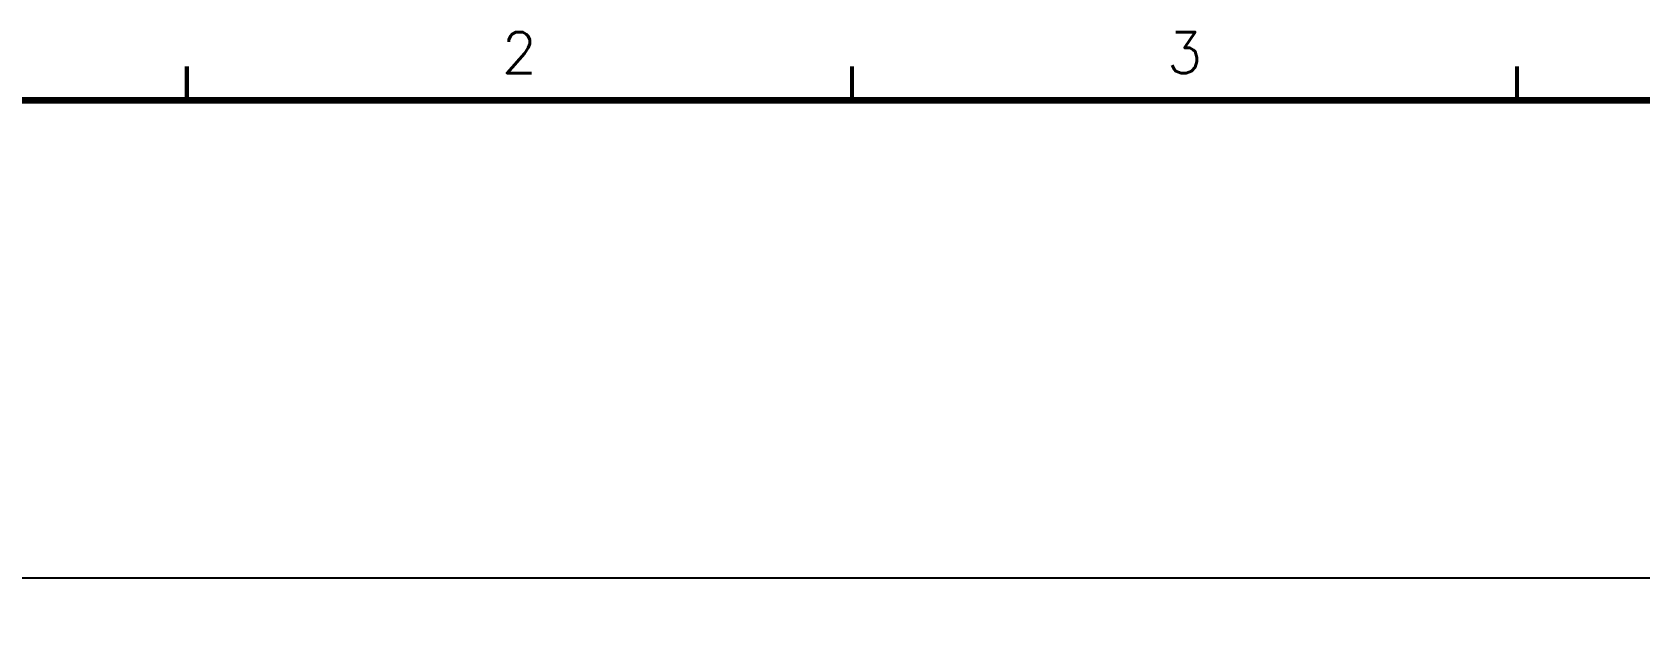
# Model space of a CAD drawing. Extents: x 295 to 953, y 10 to 290.
# Drawn here: x 529.4 to 647.2, y 245.5 to 290 of the extents above; entities that cross this region are included whole.
import ezdxf
from ezdxf.enums import TextEntityAlignment as Align

# ---------------------------------------------------------------- set-up
doc = ezdxf.new("R2010")
doc.units = 0
doc.header["$LTSCALE"] = 5
doc.header["$MEASUREMENT"] = 0
doc.layers.get('0').update_dxf_attribs({"linetype": 'CONTINUOUS', "lineweight": 25})
for name, color, linetype in [('BOTTOM_SILK_GBR', 5, 'CONTINUOUS'), ('문자', 4, 'CONTINUOUS'), ('테두리', 3, 'CONTINUOUS')]:
    doc.layers.add(name, color=color, linetype=linetype)
doc.styles.get("Standard").update_dxf_attribs({"font": 'simplex.shx'})

# ---------------------------------------------------------------- blocks, each defined once
blk = doc.blocks.new('C')
at = {"layer": '테두리'}
for points, const_width in [([(63.75, 287.5), (63.75, 285)], 0.3), ([(112.5, 287.5), (112.5, 285)], 0.3), ([(161.25, 287.5), (161.25, 285)], 0.3), ([(15, 285), (15, 15), (405, 15), (405, 285), (15, 285)], 0.5)]:
    blk.add_lwpolyline(points, dxfattribs=dict(at, const_width=const_width))
at = {"layer": '문자'}
for s, p in [('2', (88.12, 288.5)), ('3', (136.88, 288.5))]:
    blk.add_text(s, height=3, dxfattribs=at).set_placement(p, align=Align.MIDDLE)

msp = doc.modelspace()

# ---------------------------------------------------------------- linework, layer by layer
at = {"layer": 'BOTTOM_SILK_GBR', "color": 0}
msp.add_line((508.78, 250), (868.48, 250), dxfattribs=at)

# ---------------------------------------------------------------- block references
msp.add_blockref('C', (476.98, 0))

doc.saveas('drawing.dxf')
